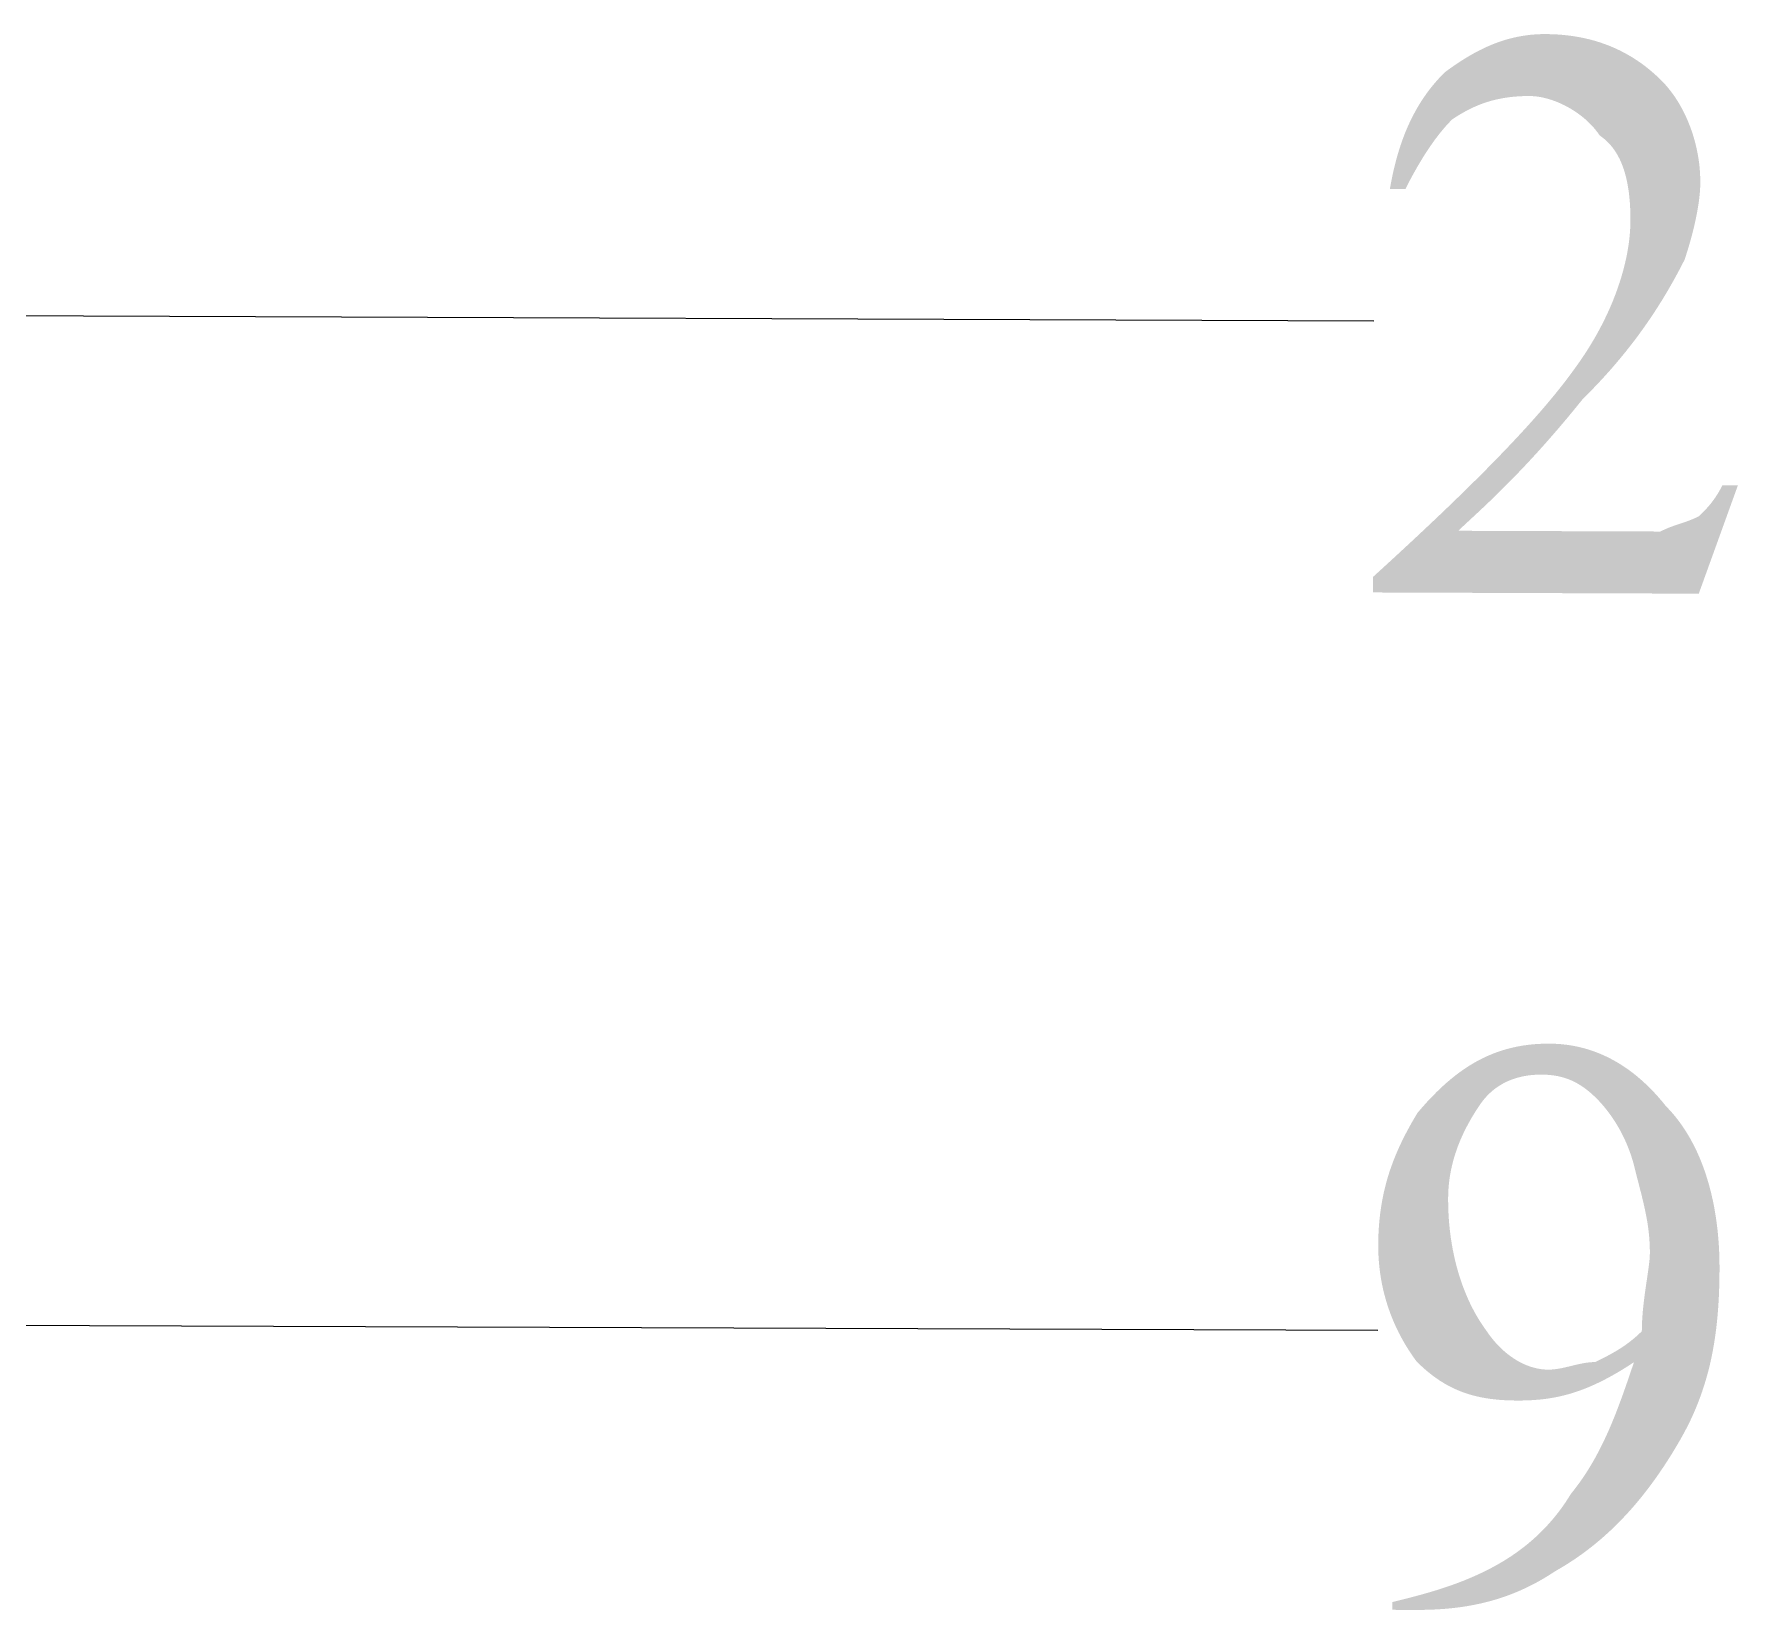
# Model space of a CAD drawing. Header units: millimetres. Extents: x -125 to 146, y -26 to 163.
# Drawn here: x -33.15 to -23.84, y -7.1 to 1.51 of the extents above; entities that cross this region are included whole.
import ezdxf

# ---------------------------------------------------------------- set-up
doc = ezdxf.new("R2010")
doc.units = ezdxf.units.MM
doc.header["$MEASUREMENT"] = 0
doc.layers.get('0').update_dxf_attribs({"color": 255, "linetype": 'CONTINUOUS'})

msp = doc.modelspace()

# ---------------------------------------------------------------- hatches: boundary and pattern name
at = {"true_color": 0x000007}
msp.add_hatch(color=7, dxfattribs=at).paths.add_polyline_path([(-23.8422, -0.9571), (-24.0561, -1.549), (-25.8367, -1.5424), (-25.8364, -1.4578), (-25.7733, -1.4002), (-25.7116, -1.3436), (-25.6513, -1.2878), (-25.5923, -1.2329), (-25.5348, -1.1788), (-25.4786, -1.1257), (-25.4239, -1.0734), (-25.3707, -1.0219), (-25.3189, -0.9714), (-25.2686, -0.9217), (-25.2198, -0.8729), (-25.1726, -0.8249), (-25.1269, -0.7778), (-25.0827, -0.7315), (-25.0402, -0.6862), (-24.9992, -0.6416), (-24.9599, -0.598), (-24.9222, -0.5552), (-24.8862, -0.5132), (-24.8518, -0.4721), (-24.8191, -0.4318), (-24.7882, -0.3924), (-24.759, -0.3539), (-24.7315, -0.3162), (-24.7052, -0.2793), (-24.6803, -0.2424), (-24.6567, -0.2055), (-24.6344, -0.1688), (-24.6133, -0.1322), (-24.5935, -0.0958), (-24.575, -0.0596), (-24.5576, -0.0236), (-24.5415, 0.012), (-24.5265, 0.0473), (-24.5127, 0.0823), (-24.5, 0.1169), (-24.4885, 0.151), (-24.478, 0.1846), (-24.4686, 0.2178), (-24.4603, 0.2504), (-24.453, 0.2824), (-24.4467, 0.3138), (-24.4415, 0.3445), (-24.4372, 0.3745), (-24.4339, 0.4039), (-24.4315, 0.4324), (-24.4301, 0.4601), (-24.4295, 0.487), (-24.4297, 0.5133), (-24.4302, 0.539), (-24.4313, 0.5643), (-24.4329, 0.5891), (-24.435, 0.6134), (-24.4376, 0.6372), (-24.4407, 0.6604), (-24.4445, 0.6831), (-24.4488, 0.7051), (-24.4538, 0.7266), (-24.4593, 0.7474), (-24.4655, 0.7676), (-24.4724, 0.7871), (-24.48, 0.806), (-24.4882, 0.8242), (-24.4972, 0.8416), (-24.5069, 0.8583), (-24.5174, 0.8743), (-24.5286, 0.8895), (-24.5407, 0.9039), (-24.5535, 0.9175), (-24.5672, 0.9303), (-24.5817, 0.9422), (-24.5971, 0.9533), (-24.6084, 0.9693), (-24.6205, 0.9848), (-24.6333, 0.9999), (-24.6468, 1.0144), (-24.661, 1.0284), (-24.6757, 1.0418), (-24.691, 1.0546), (-24.7068, 1.0669), (-24.7229, 1.0786), (-24.7395, 1.0896), (-24.7564, 1.1), (-24.7735, 1.1097), (-24.7908, 1.1188), (-24.8083, 1.1272), (-24.8259, 1.1348), (-24.8436, 1.1418), (-24.8612, 1.148), (-24.8788, 1.1534), (-24.8963, 1.1581), (-24.9136, 1.1619), (-24.9306, 1.165), (-24.9474, 1.1672), (-24.9639, 1.1685), (-24.98, 1.169), (-25.0009, 1.1689), (-25.0215, 1.1683), (-25.0416, 1.1673), (-25.0613, 1.1658), (-25.0807, 1.1639), (-25.0997, 1.1615), (-25.1184, 1.1587), (-25.1368, 1.1554), (-25.1549, 1.1517), (-25.1728, 1.1475), (-25.1903, 1.1429), (-25.2077, 1.1378), (-25.2248, 1.1323), (-25.2417, 1.1263), (-25.2584, 1.1198), (-25.275, 1.1129), (-25.2914, 1.1055), (-25.3077, 1.0977), (-25.3239, 1.0894), (-25.34, 1.0806), (-25.356, 1.0714), (-25.3719, 1.0617), (-25.3879, 1.0516), (-25.4038, 1.041), (-25.4144, 1.0302), (-25.425, 1.019), (-25.4357, 1.0073), (-25.4463, 0.9953), (-25.4569, 0.9827), (-25.4676, 0.9698), (-25.4782, 0.9563), (-25.4888, 0.9425), (-25.4995, 0.9282), (-25.5101, 0.9135), (-25.5207, 0.8983), (-25.5314, 0.8827), (-25.542, 0.8666), (-25.5527, 0.8501), (-25.5633, 0.8332), (-25.574, 0.8158), (-25.5846, 0.798), (-25.5953, 0.7797), (-25.6059, 0.761), (-25.6166, 0.7419), (-25.6272, 0.7223), (-25.6379, 0.7023), (-25.6485, 0.6818), (-25.6592, 0.6609), (-25.7439, 0.6612), (-25.7382, 0.6927), (-25.7322, 0.7238), (-25.7256, 0.7545), (-25.7185, 0.7848), (-25.711, 0.8146), (-25.7028, 0.844), (-25.6942, 0.873), (-25.685, 0.9016), (-25.6752, 0.9297), (-25.6648, 0.9574), (-25.6537, 0.9846), (-25.642, 1.0114), (-25.6297, 1.0378), (-25.6167, 1.0637), (-25.603, 1.0891), (-25.5885, 1.1142), (-25.5734, 1.1387), (-25.5575, 1.1628), (-25.5408, 1.1865), (-25.5233, 1.2097), (-25.505, 1.2324), (-25.4859, 1.2546), (-25.466, 1.2764), (-25.4452, 1.2978), (-25.424, 1.3133), (-25.4027, 1.3284), (-25.3814, 1.3431), (-25.3601, 1.3572), (-25.3387, 1.3708), (-25.3172, 1.3839), (-25.2956, 1.3965), (-25.2739, 1.4084), (-25.252, 1.4198), (-25.23, 1.4306), (-25.2077, 1.4408), (-25.1853, 1.4503), (-25.1627, 1.4591), (-25.1398, 1.4673), (-25.1167, 1.4747), (-25.0933, 1.4815), (-25.0696, 1.4875), (-25.0456, 1.4927), (-25.0213, 1.4972), (-24.9966, 1.5009), (-24.9716, 1.5038), (-24.9461, 1.5058), (-24.9203, 1.507), (-24.8941, 1.5074), (-24.8622, 1.5068), (-24.8309, 1.5054), (-24.7999, 1.5031), (-24.7695, 1.4999), (-24.7395, 1.4958), (-24.71, 1.4908), (-24.681, 1.485), (-24.6524, 1.4783), (-24.6243, 1.4707), (-24.5967, 1.4622), (-24.5695, 1.4528), (-24.5427, 1.4426), (-24.5165, 1.4315), (-24.4907, 1.4195), (-24.4653, 1.4066), (-24.4404, 1.3928), (-24.4159, 1.3782), (-24.3919, 1.3627), (-24.3684, 1.3463), (-24.3453, 1.329), (-24.3226, 1.3108), (-24.3004, 1.2918), (-24.2787, 1.2718), (-24.2574, 1.251), (-24.2418, 1.2347), (-24.2267, 1.2174), (-24.212, 1.1993), (-24.1979, 1.1805), (-24.1842, 1.1608), (-24.1711, 1.1405), (-24.1586, 1.1195), (-24.1466, 1.0979), (-24.1352, 1.0756), (-24.1245, 1.0528), (-24.1143, 1.0295), (-24.1048, 1.0057), (-24.096, 0.9815), (-24.0878, 0.9569), (-24.0804, 0.9319), (-24.0736, 0.9066), (-24.0676, 0.881), (-24.0624, 0.8552), (-24.0579, 0.8291), (-24.0542, 0.8029), (-24.0513, 0.7766), (-24.0493, 0.7502), (-24.0481, 0.7237), (-24.0478, 0.6973), (-24.048, 0.6812), (-24.0487, 0.6647), (-24.0498, 0.6478), (-24.0513, 0.6307), (-24.0532, 0.6132), (-24.0554, 0.5954), (-24.0579, 0.5775), (-24.0608, 0.5593), (-24.064, 0.5411), (-24.0674, 0.5227), (-24.0711, 0.5042), (-24.075, 0.4857), (-24.0791, 0.4672), (-24.0835, 0.4487), (-24.088, 0.4304), (-24.0927, 0.4121), (-24.0975, 0.394), (-24.1025, 0.376), (-24.1076, 0.3583), (-24.1128, 0.3408), (-24.118, 0.3236), (-24.1233, 0.3068), (-24.1286, 0.2903), (-24.134, 0.2743), (-24.1502, 0.2426), (-24.1669, 0.2109), (-24.184, 0.1792), (-24.2017, 0.1475), (-24.2199, 0.1158), (-24.2386, 0.0841), (-24.2578, 0.0525), (-24.2777, 0.0208), (-24.2981, -0.0109), (-24.3192, -0.0426), (-24.3409, -0.0742), (-24.3633, -0.1059), (-24.3863, -0.1376), (-24.41, -0.1692), (-24.4345, -0.2009), (-24.4596, -0.2325), (-24.4856, -0.2642), (-24.5123, -0.2958), (-24.5397, -0.3275), (-24.5681, -0.3591), (-24.5972, -0.3908), (-24.6272, -0.4224), (-24.658, -0.4541), (-24.6898, -0.4857), (-24.7319, -0.5377), (-24.773, -0.5875), (-24.8132, -0.6351), (-24.8524, -0.6806), (-24.8905, -0.7241), (-24.9276, -0.7655), (-24.9636, -0.8049), (-24.9984, -0.8423), (-25.032, -0.8778), (-25.0645, -0.9115), (-25.0956, -0.9433), (-25.1255, -0.9732), (-25.154, -1.0014), (-25.1812, -1.0279), (-25.207, -1.0527), (-25.2313, -1.0758), (-25.2542, -1.0973), (-25.2755, -1.1172), (-25.2953, -1.1355), (-25.3135, -1.1524), (-25.3301, -1.1678), (-25.345, -1.1817), (-25.3583, -1.1943), (-25.3698, -1.2055), (-24.5628, -1.2085), (-24.5469, -1.2085), (-24.5311, -1.2086), (-24.5153, -1.2087), (-24.4997, -1.2087), (-24.4842, -1.2088), (-24.4689, -1.2088), (-24.4538, -1.2089), (-24.4389, -1.2089), (-24.4244, -1.209), (-24.4102, -1.209), (-24.3963, -1.2091), (-24.3829, -1.2091), (-24.3699, -1.2092), (-24.3574, -1.2092), (-24.3453, -1.2093), (-24.3339, -1.2093), (-24.323, -1.2094), (-24.3128, -1.2094), (-24.3032, -1.2094), (-24.2943, -1.2095), (-24.2861, -1.2095), (-24.2788, -1.2095), (-24.2722, -1.2096), (-24.2665, -1.2096), (-24.2561, -1.2045), (-24.2461, -1.1999), (-24.2365, -1.1956), (-24.2272, -1.1917), (-24.2182, -1.188), (-24.2095, -1.1846), (-24.201, -1.1815), (-24.1927, -1.1785), (-24.1845, -1.1756), (-24.1764, -1.1729), (-24.1684, -1.1703), (-24.1605, -1.1676), (-24.1525, -1.165), (-24.1445, -1.1624), (-24.1365, -1.1596), (-24.1283, -1.1568), (-24.12, -1.1538), (-24.1115, -1.1506), (-24.1027, -1.1472), (-24.0938, -1.1436), (-24.0845, -1.1396), (-24.0749, -1.1354), (-24.0649, -1.1307), (-24.0545, -1.1257), (-24.0492, -1.1204), (-24.0439, -1.1151), (-24.0386, -1.1098), (-24.0332, -1.1044), (-24.0279, -1.0989), (-24.0226, -1.0934), (-24.0173, -1.0877), (-24.012, -1.0819), (-24.0067, -1.076), (-24.0014, -1.0699), (-23.9961, -1.0636), (-23.9907, -1.0571), (-23.9854, -1.0504), (-23.9801, -1.0435), (-23.9748, -1.0363), (-23.9695, -1.0288), (-23.9641, -1.021), (-23.9588, -1.0129), (-23.9535, -1.0045), (-23.9482, -0.9958), (-23.9429, -0.9866), (-23.9375, -0.9771), (-23.9322, -0.9672), (-23.9269, -0.9568)])
h = msp.add_hatch(color=7, dxfattribs=at)
h.paths.add_polyline_path([(-25.7302, -7.0991), (-25.7301, -7.0568), (-25.7089, -7.0516), (-25.6877, -7.0463), (-25.6665, -7.041), (-25.6453, -7.0355), (-25.6241, -7.03), (-25.603, -7.0244), (-25.5818, -7.0187), (-25.5606, -7.0128), (-25.5394, -7.0068), (-25.5182, -7.0006), (-25.497, -6.9942), (-25.4758, -6.9876), (-25.4546, -6.9808), (-25.4334, -6.9737), (-25.4122, -6.9664), (-25.391, -6.9589), (-25.3699, -6.951), (-25.3487, -6.9429), (-25.3275, -6.9344), (-25.3063, -6.9256), (-25.2851, -6.9164), (-25.2639, -6.9069), (-25.2427, -6.897), (-25.2214, -6.8867), (-25.2002, -6.876), (-25.1791, -6.8648), (-25.1579, -6.8531), (-25.1368, -6.8409), (-25.1158, -6.8283), (-25.0948, -6.8151), (-25.074, -6.8013), (-25.0533, -6.787), (-25.0328, -6.772), (-25.0124, -6.7565), (-24.9921, -6.7404), (-24.9721, -6.7236), (-24.9523, -6.7061), (-24.9328, -6.688), (-24.9135, -6.6691), (-24.8944, -6.6496), (-24.8757, -6.6293), (-24.8573, -6.6082), (-24.8392, -6.5864), (-24.8214, -6.5638), (-24.804, -6.5404), (-24.787, -6.5161), (-24.7704, -6.491), (-24.7542, -6.4651), (-24.7331, -6.4385), (-24.7128, -6.4115), (-24.6933, -6.384), (-24.6747, -6.3562), (-24.6568, -6.328), (-24.6396, -6.2995), (-24.6231, -6.2706), (-24.6073, -6.2414), (-24.592, -6.2119), (-24.5774, -6.1822), (-24.5632, -6.1521), (-24.5495, -6.1219), (-24.5363, -6.0914), (-24.5236, -6.0607), (-24.5111, -6.0298), (-24.4991, -5.9988), (-24.4873, -5.9676), (-24.4758, -5.9363), (-24.4645, -5.9048), (-24.4535, -5.8733), (-24.4425, -5.8417), (-24.4317, -5.8101), (-24.421, -5.7784), (-24.4102, -5.7467), (-24.4417, -5.7671), (-24.4723, -5.7862), (-24.5021, -5.8041), (-24.5312, -5.8207), (-24.5597, -5.8362), (-24.5877, -5.8505), (-24.615, -5.8638), (-24.6419, -5.876), (-24.6683, -5.8871), (-24.6944, -5.8973), (-24.7201, -5.9065), (-24.7456, -5.9148), (-24.7708, -5.9222), (-24.7959, -5.9287), (-24.8208, -5.9345), (-24.8457, -5.9395), (-24.8705, -5.9437), (-24.8954, -5.9473), (-24.9204, -5.9502), (-24.9456, -5.9524), (-24.9709, -5.9541), (-24.9965, -5.9552), (-25.0224, -5.9559), (-25.0487, -5.956), (-25.0749, -5.9557), (-25.1007, -5.9549), (-25.1261, -5.9536), (-25.1512, -5.9517), (-25.1758, -5.9492), (-25.2001, -5.9462), (-25.2241, -5.9424), (-25.2477, -5.938), (-25.2711, -5.9328), (-25.2942, -5.9269), (-25.317, -5.9202), (-25.3396, -5.9126), (-25.3619, -5.9041), (-25.384, -5.8947), (-25.406, -5.8844), (-25.4278, -5.8731), (-25.4494, -5.8607), (-25.4709, -5.8473), (-25.4923, -5.8327), (-25.5136, -5.8171), (-25.5348, -5.8002), (-25.556, -5.7822), (-25.5771, -5.7629), (-25.5982, -5.7423), (-25.6138, -5.7208), (-25.6289, -5.6989), (-25.6435, -5.6765), (-25.6577, -5.6537), (-25.6713, -5.6304), (-25.6844, -5.6066), (-25.6969, -5.5824), (-25.7089, -5.5577), (-25.7202, -5.5326), (-25.731, -5.5071), (-25.7411, -5.4811), (-25.7506, -5.4546), (-25.7594, -5.4278), (-25.7676, -5.4005), (-25.775, -5.3727), (-25.7818, -5.3445), (-25.7878, -5.3159), (-25.793, -5.2869), (-25.7975, -5.2574), (-25.8011, -5.2276), (-25.804, -5.1973), (-25.806, -5.1665), (-25.8072, -5.1354), (-25.8075, -5.1039), (-25.807, -5.0673), (-25.8055, -5.0315), (-25.8032, -4.9966), (-25.8001, -4.9624), (-25.7962, -4.929), (-25.7915, -4.8962), (-25.7861, -4.8642), (-25.7799, -4.8327), (-25.7729, -4.8019), (-25.7653, -4.7716), (-25.7569, -4.7418), (-25.7479, -4.7125), (-25.7382, -4.6836), (-25.7278, -4.6552), (-25.7169, -4.6271), (-25.7053, -4.5994), (-25.6932, -4.5719), (-25.6804, -4.5447), (-25.6672, -4.5178), (-25.6534, -4.491), (-25.639, -4.4644), (-25.6242, -4.4378), (-25.6089, -4.4114), (-25.5932, -4.385), (-25.5666, -4.354), (-25.54, -4.3243), (-25.5133, -4.296), (-25.4865, -4.269), (-25.4596, -4.2433), (-25.4325, -4.2189), (-25.4052, -4.1958), (-25.3776, -4.1741), (-25.3498, -4.1537), (-25.3216, -4.1346), (-25.293, -4.1169), (-25.2641, -4.1004), (-25.2347, -4.0853), (-25.2048, -4.0716), (-25.1744, -4.0591), (-25.1435, -4.048), (-25.112, -4.0382), (-25.0799, -4.0297), (-25.0471, -4.0225), (-25.0137, -4.0167), (-24.9795, -4.0122), (-24.9445, -4.009), (-24.9087, -4.0072), (-24.8721, -4.0066), (-24.8403, -4.0074), (-24.8089, -4.0095), (-24.778, -4.0129), (-24.7476, -4.0175), (-24.7176, -4.0234), (-24.6881, -4.0305), (-24.6591, -4.0388), (-24.6305, -4.0483), (-24.6024, -4.059), (-24.5748, -4.0708), (-24.5476, -4.0838), (-24.5209, -4.0979), (-24.4946, -4.1131), (-24.4688, -4.1294), (-24.4435, -4.1467), (-24.4186, -4.1651), (-24.3942, -4.1845), (-24.3702, -4.205), (-24.3467, -4.2264), (-24.3236, -4.2488), (-24.3009, -4.2721), (-24.2788, -4.2964), (-24.257, -4.3216), (-24.2357, -4.3477), (-24.21, -4.3749), (-24.1856, -4.4033), (-24.1625, -4.433), (-24.1407, -4.4639), (-24.1201, -4.4958), (-24.1008, -4.5287), (-24.0827, -4.5627), (-24.0658, -4.5976), (-24.05, -4.6334), (-24.0354, -4.67), (-24.022, -4.7073), (-24.0097, -4.7454), (-23.9985, -4.7841), (-23.9883, -4.8234), (-23.9793, -4.8633), (-23.9712, -4.9037), (-23.9643, -4.9445), (-23.9583, -4.9857), (-23.9533, -5.0272), (-23.9493, -5.069), (-23.9463, -5.111), (-23.9442, -5.1532), (-23.943, -5.1954), (-23.9427, -5.2378), (-23.9431, -5.2802), (-23.9439, -5.3222), (-23.9453, -5.3637), (-23.9472, -5.4049), (-23.9497, -5.4456), (-23.9529, -5.486), (-23.9567, -5.526), (-23.9612, -5.5657), (-23.9664, -5.605), (-23.9724, -5.6441), (-23.9792, -5.6829), (-23.9868, -5.7215), (-23.9953, -5.7598), (-24.0048, -5.7978), (-24.0152, -5.8357), (-24.0266, -5.8734), (-24.039, -5.911), (-24.0525, -5.9484), (-24.0671, -5.9857), (-24.0828, -6.0229), (-24.0997, -6.06), (-24.1178, -6.097), (-24.1372, -6.134), (-24.1578, -6.1709), (-24.1793, -6.2077), (-24.2013, -6.244), (-24.2238, -6.2798), (-24.2467, -6.3151), (-24.2702, -6.3498), (-24.2942, -6.3841), (-24.3188, -6.4178), (-24.344, -6.4509), (-24.3697, -6.4835), (-24.3961, -6.5154), (-24.423, -6.5467), (-24.4507, -6.5773), (-24.479, -6.6073), (-24.508, -6.6366), (-24.5377, -6.6652), (-24.5682, -6.6931), (-24.5994, -6.7203), (-24.6314, -6.7467), (-24.6641, -6.7723), (-24.6977, -6.7971), (-24.7321, -6.8211), (-24.7673, -6.8443), (-24.8034, -6.8666), (-24.8404, -6.8881), (-24.8723, -6.9088), (-24.9041, -6.9282), (-24.9359, -6.9463), (-24.9677, -6.9632), (-24.9995, -6.9789), (-25.0313, -6.9934), (-25.0631, -7.0068), (-25.0949, -7.0192), (-25.1267, -7.0304), (-25.1585, -7.0407), (-25.1903, -7.05), (-25.2221, -7.0583), (-25.2539, -7.0658), (-25.2856, -7.0724), (-25.3174, -7.0782), (-25.3492, -7.0832), (-25.3809, -7.0874), (-25.4127, -7.091), (-25.4445, -7.0939), (-25.4762, -7.0961), (-25.508, -7.0978), (-25.5397, -7.0989), (-25.5715, -7.0995), (-25.6032, -7.0996)])
h.paths.add_polyline_path([(-24.3673, -5.5775), (-24.367, -5.5563), (-24.3663, -5.5352), (-24.3652, -5.5141), (-24.3638, -5.493), (-24.3622, -5.4722), (-24.3602, -5.4514), (-24.358, -5.4309), (-24.3557, -5.4107), (-24.3532, -5.3907), (-24.3506, -5.371), (-24.3479, -5.3517), (-24.3452, -5.3328), (-24.3425, -5.3144), (-24.3398, -5.2964), (-24.3372, -5.279), (-24.3348, -5.2621), (-24.3324, -5.2458), (-24.3303, -5.2301), (-24.3284, -5.2151), (-24.3267, -5.2009), (-24.3253, -5.1873), (-24.3243, -5.1746), (-24.3236, -5.1627), (-24.3234, -5.1517), (-24.3235, -5.1307), (-24.3241, -5.1102), (-24.3251, -5.09), (-24.3264, -5.0701), (-24.3281, -5.0506), (-24.3302, -5.0313), (-24.3326, -5.0122), (-24.3353, -4.9933), (-24.3383, -4.9745), (-24.3416, -4.9559), (-24.3452, -4.9373), (-24.349, -4.9188), (-24.353, -4.9002), (-24.3572, -4.8816), (-24.3616, -4.863), (-24.3661, -4.8442), (-24.3708, -4.8253), (-24.3757, -4.8062), (-24.3806, -4.7869), (-24.3857, -4.7673), (-24.3908, -4.7474), (-24.3959, -4.7272), (-24.4011, -4.7067), (-24.4063, -4.6857), (-24.4118, -4.6647), (-24.4176, -4.6442), (-24.4239, -4.6241), (-24.4305, -4.6045), (-24.4375, -4.5853), (-24.4449, -4.5665), (-24.4526, -4.5482), (-24.4606, -4.5303), (-24.4689, -4.5128), (-24.4775, -4.4958), (-24.4864, -4.4793), (-24.4955, -4.4631), (-24.5048, -4.4474), (-24.5143, -4.4322), (-24.524, -4.4174), (-24.5338, -4.403), (-24.5439, -4.3891), (-24.554, -4.3756), (-24.5643, -4.3626), (-24.5746, -4.3499), (-24.585, -4.3378), (-24.5955, -4.3261), (-24.606, -4.3148), (-24.6166, -4.3039), (-24.6274, -4.2935), (-24.6383, -4.2836), (-24.6492, -4.274), (-24.6601, -4.265), (-24.671, -4.2563), (-24.6821, -4.2481), (-24.6932, -4.2404), (-24.7044, -4.233), (-24.7158, -4.2262), (-24.7273, -4.2197), (-24.739, -4.2137), (-24.7508, -4.2082), (-24.7629, -4.2031), (-24.7752, -4.1984), (-24.7878, -4.1942), (-24.8006, -4.1904), (-24.8137, -4.187), (-24.8271, -4.1841), (-24.8408, -4.1816), (-24.8549, -4.1796), (-24.8694, -4.178), (-24.8842, -4.1768), (-24.8994, -4.1761), (-24.9151, -4.1758), (-24.931, -4.176), (-24.9468, -4.1766), (-24.9626, -4.1777), (-24.9784, -4.1793), (-24.9941, -4.1814), (-25.0097, -4.1841), (-25.0252, -4.1873), (-25.0406, -4.191), (-25.0558, -4.1954), (-25.0709, -4.2004), (-25.0857, -4.2059), (-25.1004, -4.2122), (-25.1149, -4.2191), (-25.1291, -4.2266), (-25.1431, -4.2349), (-25.1568, -4.2439), (-25.1702, -4.2536), (-25.1833, -4.2641), (-25.1961, -4.2754), (-25.2085, -4.2874), (-25.2206, -4.3003), (-25.2322, -4.314), (-25.2435, -4.3285), (-25.2544, -4.3439), (-25.265, -4.36), (-25.2756, -4.3765), (-25.2861, -4.3934), (-25.2966, -4.4108), (-25.3068, -4.4286), (-25.3169, -4.4469), (-25.3268, -4.4656), (-25.3364, -4.4847), (-25.3458, -4.5043), (-25.3548, -4.5243), (-25.3634, -4.5448), (-25.3716, -4.5657), (-25.3794, -4.5871), (-25.3867, -4.6089), (-25.3935, -4.6311), (-25.3998, -4.6538), (-25.4054, -4.6769), (-25.4105, -4.7005), (-25.4149, -4.7245), (-25.4185, -4.749), (-25.4215, -4.7739), (-25.4237, -4.7992), (-25.4251, -4.825), (-25.4256, -4.8513), (-25.4253, -4.8881), (-25.4241, -4.9245), (-25.4221, -4.9605), (-25.4193, -4.9959), (-25.4156, -5.0309), (-25.4112, -5.0654), (-25.4059, -5.0993), (-25.4, -5.1327), (-25.3933, -5.1655), (-25.3858, -5.1977), (-25.3777, -5.2293), (-25.3689, -5.2603), (-25.3594, -5.2906), (-25.3493, -5.3202), (-25.3385, -5.3491), (-25.3272, -5.3773), (-25.3152, -5.4047), (-25.3027, -5.4314), (-25.2896, -5.4573), (-25.276, -5.4824), (-25.2619, -5.5067), (-25.2473, -5.5301), (-25.2322, -5.5527), (-25.2166, -5.5744), (-25.2059, -5.5901), (-25.1947, -5.6053), (-25.1831, -5.62), (-25.1711, -5.6343), (-25.1588, -5.6481), (-25.1461, -5.6613), (-25.1331, -5.6739), (-25.1198, -5.686), (-25.1062, -5.6976), (-25.0923, -5.7085), (-25.0781, -5.7187), (-25.0637, -5.7284), (-25.0491, -5.7374), (-25.0342, -5.7457), (-25.0192, -5.7533), (-25.004, -5.7602), (-24.9887, -5.7663), (-24.9732, -5.7717), (-24.9577, -5.7763), (-24.942, -5.7802), (-24.9262, -5.7832), (-24.9104, -5.7854), (-24.8946, -5.7868), (-24.8787, -5.7873), (-24.8681, -5.7871), (-24.8575, -5.7865), (-24.8469, -5.7856), (-24.8364, -5.7843), (-24.8258, -5.7827), (-24.8151, -5.7809), (-24.8045, -5.7789), (-24.7939, -5.7766), (-24.7833, -5.7742), (-24.7726, -5.7717), (-24.762, -5.7692), (-24.7513, -5.7666), (-24.7406, -5.764), (-24.7299, -5.7614), (-24.7192, -5.7589), (-24.7085, -5.7566), (-24.6977, -5.7543), (-24.687, -5.7523), (-24.6762, -5.7504), (-24.6654, -5.7489), (-24.6545, -5.7476), (-24.6437, -5.7466), (-24.6328, -5.7461), (-24.6219, -5.7459), (-24.6113, -5.7406), (-24.6007, -5.7354), (-24.5901, -5.7301), (-24.5795, -5.7247), (-24.5689, -5.7193), (-24.5583, -5.7137), (-24.5477, -5.7081), (-24.5371, -5.7023), (-24.5265, -5.6964), (-24.5159, -5.6903), (-24.5053, -5.684), (-24.4947, -5.6776), (-24.484, -5.6709), (-24.4734, -5.664), (-24.4628, -5.6568), (-24.4522, -5.6493), (-24.4416, -5.6416), (-24.431, -5.6335), (-24.4204, -5.6251), (-24.4098, -5.6163), (-24.3991, -5.6072), (-24.3885, -5.5977), (-24.3779, -5.5878)])

# ---------------------------------------------------------------- linework, layer by layer
at = {"color": 7, "linetype": 'Continuous', "lineweight": 25, "true_color": 0x000007}
for p, q in [((-39.0127, -0.0094), (-25.8312, -0.0581)), ((-99.6831, -5.299), (-25.8093, -5.5722))]:
    msp.add_line(p, q, dxfattribs=at)

doc.saveas('drawing.dxf')
